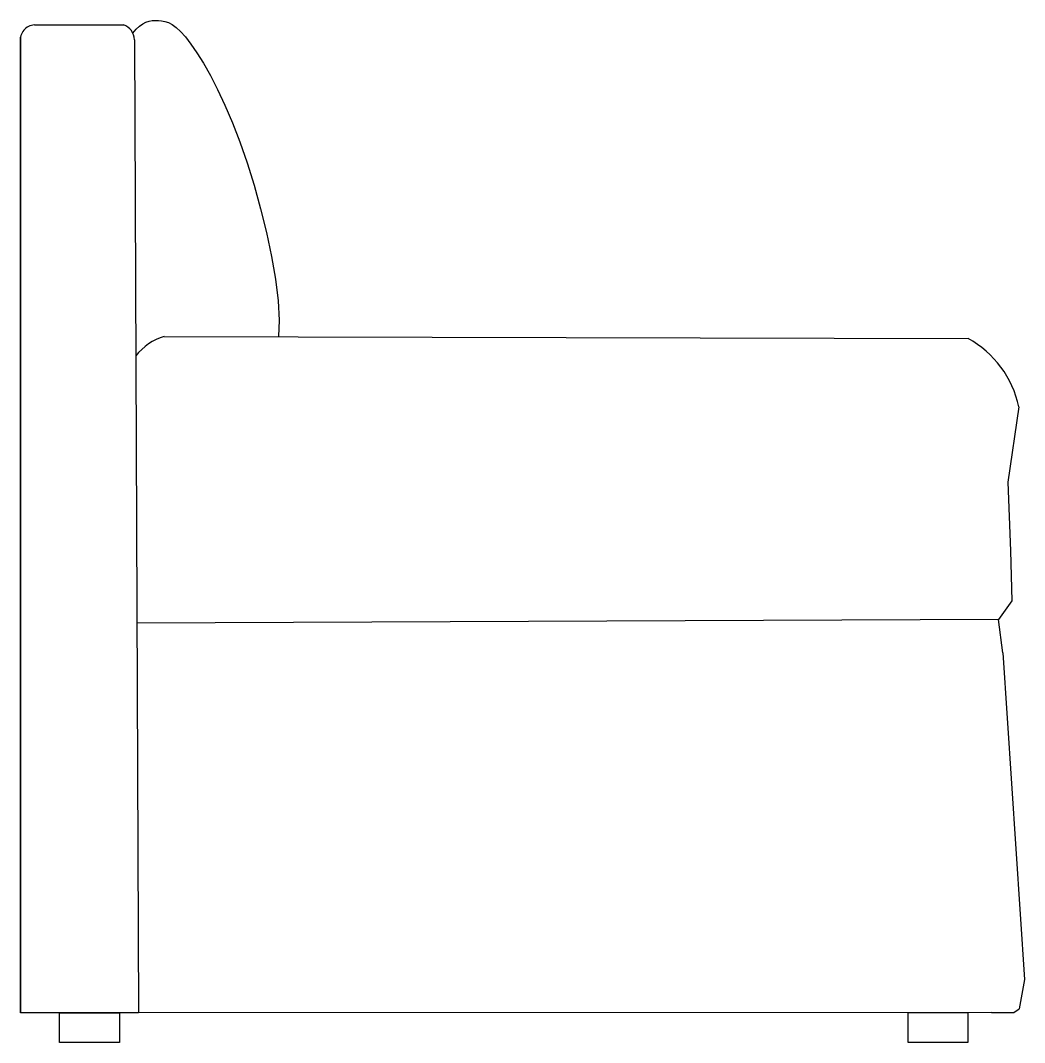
# Model space of a CAD drawing. Header units: centimetres. Extents: x 1571.961 to 1572.799, y -1838.407 to -1837.555.
import ezdxf

# ---------------------------------------------------------------- set-up
doc = ezdxf.new("R2010")
doc.units = ezdxf.units.CM

msp = doc.modelspace()

# ---------------------------------------------------------------- linework, layer by layer
at = {"color": 7}
for p, q in [((1571.9615, -1837.57237), (1571.9615, -1838.38237)), ((1572.79393, -1837.87691), (1572.78467, -1837.93979)), ((1572.78467, -1837.93979), (1572.78694, -1837.99718)), ((1572.78694, -1837.99718), (1572.78808, -1838.03874)), ((1572.78808, -1838.03874), (1572.77691, -1838.05447)), ((1572.77691, -1838.05447), (1572.05836, -1838.05736)), ((1572.78049, -1838.08222), (1572.77691, -1838.05447)), ((1572.78049, -1838.08222), (1572.79866, -1838.35452)), ((1572.79866, -1838.35452), (1572.79419, -1838.37907)), ((1572.77096, -1838.38223), (1572.05247, -1838.38237))]:
    msp.add_line(p, q, dxfattribs=at)
for points in [[(1572.05517, -1837.5655), (1572.05797, -1837.56215), (1572.0607, -1837.55955), (1572.06337, -1837.55762), (1572.06601, -1837.55626), (1572.06862, -1837.55539), (1572.07122, -1837.55492), (1572.07382, -1837.55476), (1572.07644, -1837.55481), (1572.07909, -1837.55504), (1572.08183, -1837.55557), (1572.08472, -1837.55656), (1572.08782, -1837.55818), (1572.09118, -1837.56061), (1572.09488, -1837.56402), (1572.09897, -1837.56856), (1572.1035, -1837.57441), (1572.10852, -1837.58171), (1572.11395, -1837.59048), (1572.11972, -1837.60071), (1572.12573, -1837.61239), (1572.13188, -1837.62552), (1572.1381, -1837.64007), (1572.14428, -1837.65605), (1572.15035, -1837.67344), (1572.1562, -1837.69216), (1572.16166, -1837.71175), (1572.16656, -1837.73171), (1572.17072, -1837.75149), (1572.17398, -1837.77059), (1572.17615, -1837.78847), (1572.17706, -1837.80461), (1572.17654, -1837.81848)], [(1571.97296, -1837.55852), (1572.0474, -1837.55852)], [(1572.0564, -1837.57087), (1572.05967, -1838.38237), (1571.9615, -1838.38237), (1571.9615, -1837.56878)], [(1572.08133, -1837.81823), (1572.75158, -1837.81999)], [(1572.77096, -1838.38223), (1572.78977, -1838.38223), (1572.79419, -1838.37907)]]:
    msp.add_lwpolyline(points, dxfattribs=at)
for points in [[(1571.99401, -1838.38237), (1572.04389, -1838.38237), (1572.04389, -1838.40719), (1571.99401, -1838.40719)], [(1572.70157, -1838.38224), (1572.75145, -1838.38224), (1572.75145, -1838.40705), (1572.70157, -1838.40705)]]:
    msp.add_lwpolyline(points, close=True, dxfattribs=at)
for centre, radius, start, end in [((1571.97343, -1837.57058), 0.01206, 92.19588, 188.55208), ((1572.04315, -1837.57107), 0.01325, 0.87319, 71.2824), ((1572.09571, -1837.86509), 0.04901, 107.0715, 141.30109), ((1572.71012, -1837.89505), 0.08575, 12.21213, 61.08628)]:
    msp.add_arc(centre, radius, start, end, dxfattribs=at)

doc.saveas('drawing.dxf')
